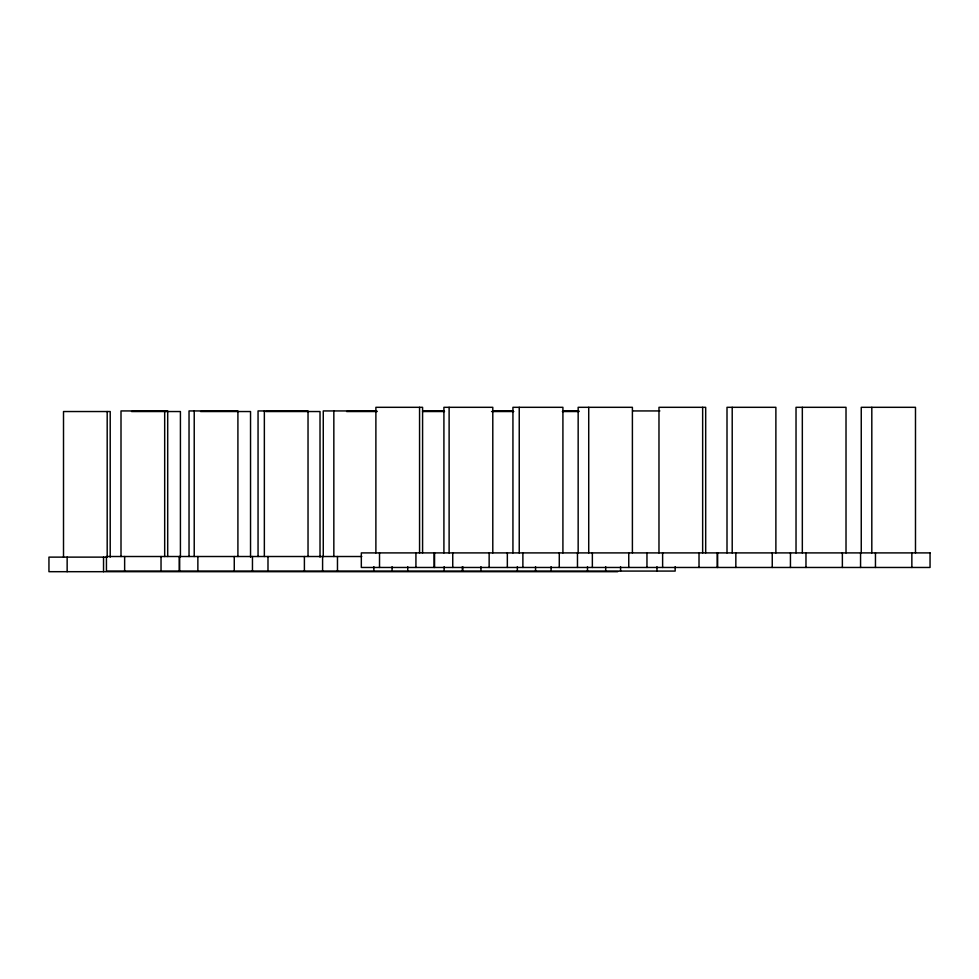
<?xml version="1.0" encoding="UTF-8"?>
<svg xmlns="http://www.w3.org/2000/svg" width="979" height="979" viewBox="0 0 979 979"><rect width="100%" height="100%" fill="white"/><g stroke="black" fill="none" stroke-linecap="round" stroke-linejoin="round"><path stroke-width="1.47" d="M376.768 410.935L323.266 410.935L323.266 556.513M423.099 410.935L444.405 410.935M493.502 410.935L513.094 410.935M562.986 410.935L578.883 410.935M633.119 410.935L659.858 410.935M131.541 411.535L180.417 411.535L180.417 557.124M200.56 411.535L250.538 411.535L250.538 557.124M265.774 411.535L320.023 411.535L320.023 557.124M346.603 411.535L377.123 411.535M422.536 411.535L444.49 411.535M491.556 411.535L513.779 411.535M562.362 411.535L578.993 411.535M361.74 556.513L106.442 556.513L106.442 571.075L675.167 571.075L675.167 566.706M106.576 557.124L48.95 557.124L48.95 571.687L617.676 571.687M915.487 552.902L915.487 407.313L861.251 407.313L861.251 552.902M911.853 552.902L911.853 567.465M875.459 552.902L875.459 567.465M871.812 407.313L871.812 552.902M860.565 552.902L860.565 567.465M846.015 552.902L846.015 407.313L796.025 407.313L796.025 552.902M842.368 552.902L842.368 567.465M805.974 552.902L805.974 567.465M802.327 407.313L802.327 552.902M790.445 552.902L790.445 567.465M775.882 552.902L775.882 407.313L727.005 407.313L727.005 552.902M772.247 552.902L772.247 567.465M735.841 552.902L735.841 567.465M732.206 407.313L732.206 552.902M717.644 552.902L717.644 567.465M717.215 552.902L717.215 567.465M705.688 552.902L705.688 407.313L658.977 407.313L658.977 552.902M702.653 407.313L702.653 552.902M699.018 552.902L699.018 567.465M662.624 552.902L662.624 567.465M656.97 566.706L656.97 571.075M646.96 552.902L646.96 567.465M632.397 552.902L632.397 407.313L578.161 407.313L578.161 552.902M628.763 552.902L628.763 567.465M620.564 566.706L620.564 571.075M605.683 566.706L605.683 571.075M592.356 552.902L592.356 567.465M588.722 407.313L588.722 552.902M587.486 566.706L587.486 571.075M577.475 552.902L577.475 567.465M562.913 552.902L562.913 407.313L512.935 407.313L512.935 552.902M559.278 552.902L559.278 567.465M551.091 566.706L551.091 571.075M535.55 566.706L535.55 571.075M522.884 552.902L522.884 567.465M519.237 407.313L519.237 552.902M517.353 566.706L517.353 571.075M507.342 552.902L507.342 567.465M492.792 552.902L492.792 407.313L443.915 407.313L443.915 552.902M489.145 552.902L489.145 567.465M480.958 566.706L480.958 571.075M462.761 566.706L462.761 571.075M462.333 566.706L462.333 571.075M452.751 552.902L452.751 567.465M449.116 407.313L449.116 552.902M444.136 566.706L444.136 571.075M434.554 552.902L434.554 567.465M434.125 552.902L434.125 567.465M422.585 552.902L422.585 407.313L375.887 407.313L375.887 552.902M419.563 407.313L419.563 552.902M415.928 552.902L415.928 567.465M407.729 566.706L407.729 571.075M392.077 566.706L392.077 571.075M379.522 552.902L379.522 567.465M373.868 566.706L373.868 571.075M337.474 556.513L337.474 571.075M333.839 410.935L333.839 556.513M322.593 556.513L322.593 571.075M308.03 556.513L308.03 410.935L258.052 410.935L258.052 556.513M304.396 556.513L304.396 571.075M267.989 556.513L267.989 571.075M264.354 410.935L264.354 556.513M252.46 556.513L252.46 571.075M237.909 556.513L237.909 410.935L189.033 410.935L189.033 556.513M234.262 556.513L234.262 571.075M197.868 556.513L197.868 571.075M194.221 410.935L194.221 556.513M179.671 556.513L179.671 571.075M179.23 556.513L179.23 571.075M167.703 556.513L167.703 410.935L121.004 410.935L121.004 556.513M164.68 410.935L164.68 556.513M161.033 556.513L161.033 571.075M124.639 556.513L124.639 571.075M110.211 557.124L110.211 411.535L63.513 411.535L63.513 557.124M107.188 411.535L107.188 557.124M103.541 557.124L103.541 571.687M67.147 557.124L67.147 571.687M930.05 552.902L361.324 552.902L361.324 567.465L930.05 567.465L930.05 552.902"/></g></svg>
